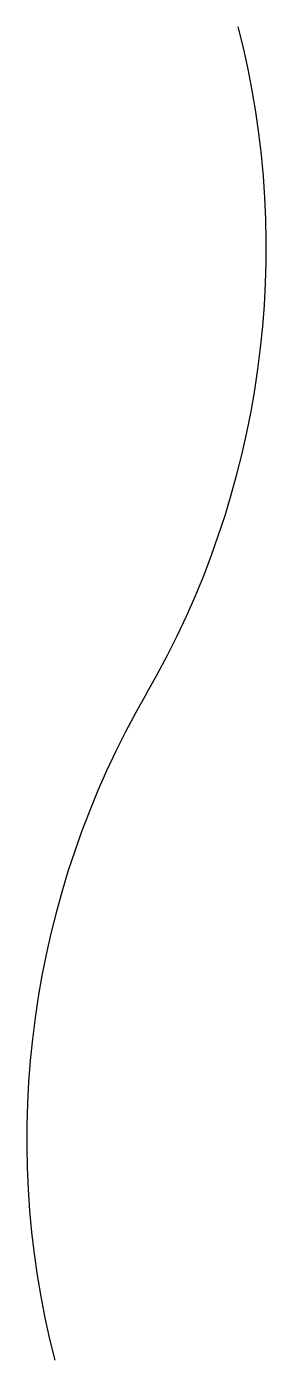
# Model space of a CAD drawing. Header units: millimetres. Extents: x 101.7 to 105.8, y -1.5 to 21.4.
import ezdxf

# ---------------------------------------------------------------- set-up
doc = ezdxf.new("R2010")
doc.units = ezdxf.units.MM
doc.layers.add('Default', color=7, linetype='Continuous', true_color=0x000000)

msp = doc.modelspace()

# ---------------------------------------------------------------- linework, layer by layer
at = {"layer": 'Default'}
for centre, start, end in [((90.542, 17.578), 329.9586, 14.3894), ((117.014, 2.269), 149.9586, 194.3894)]:
    msp.add_arc(centre, 15.29, start, end, dxfattribs=at)

doc.saveas('drawing.dxf')
